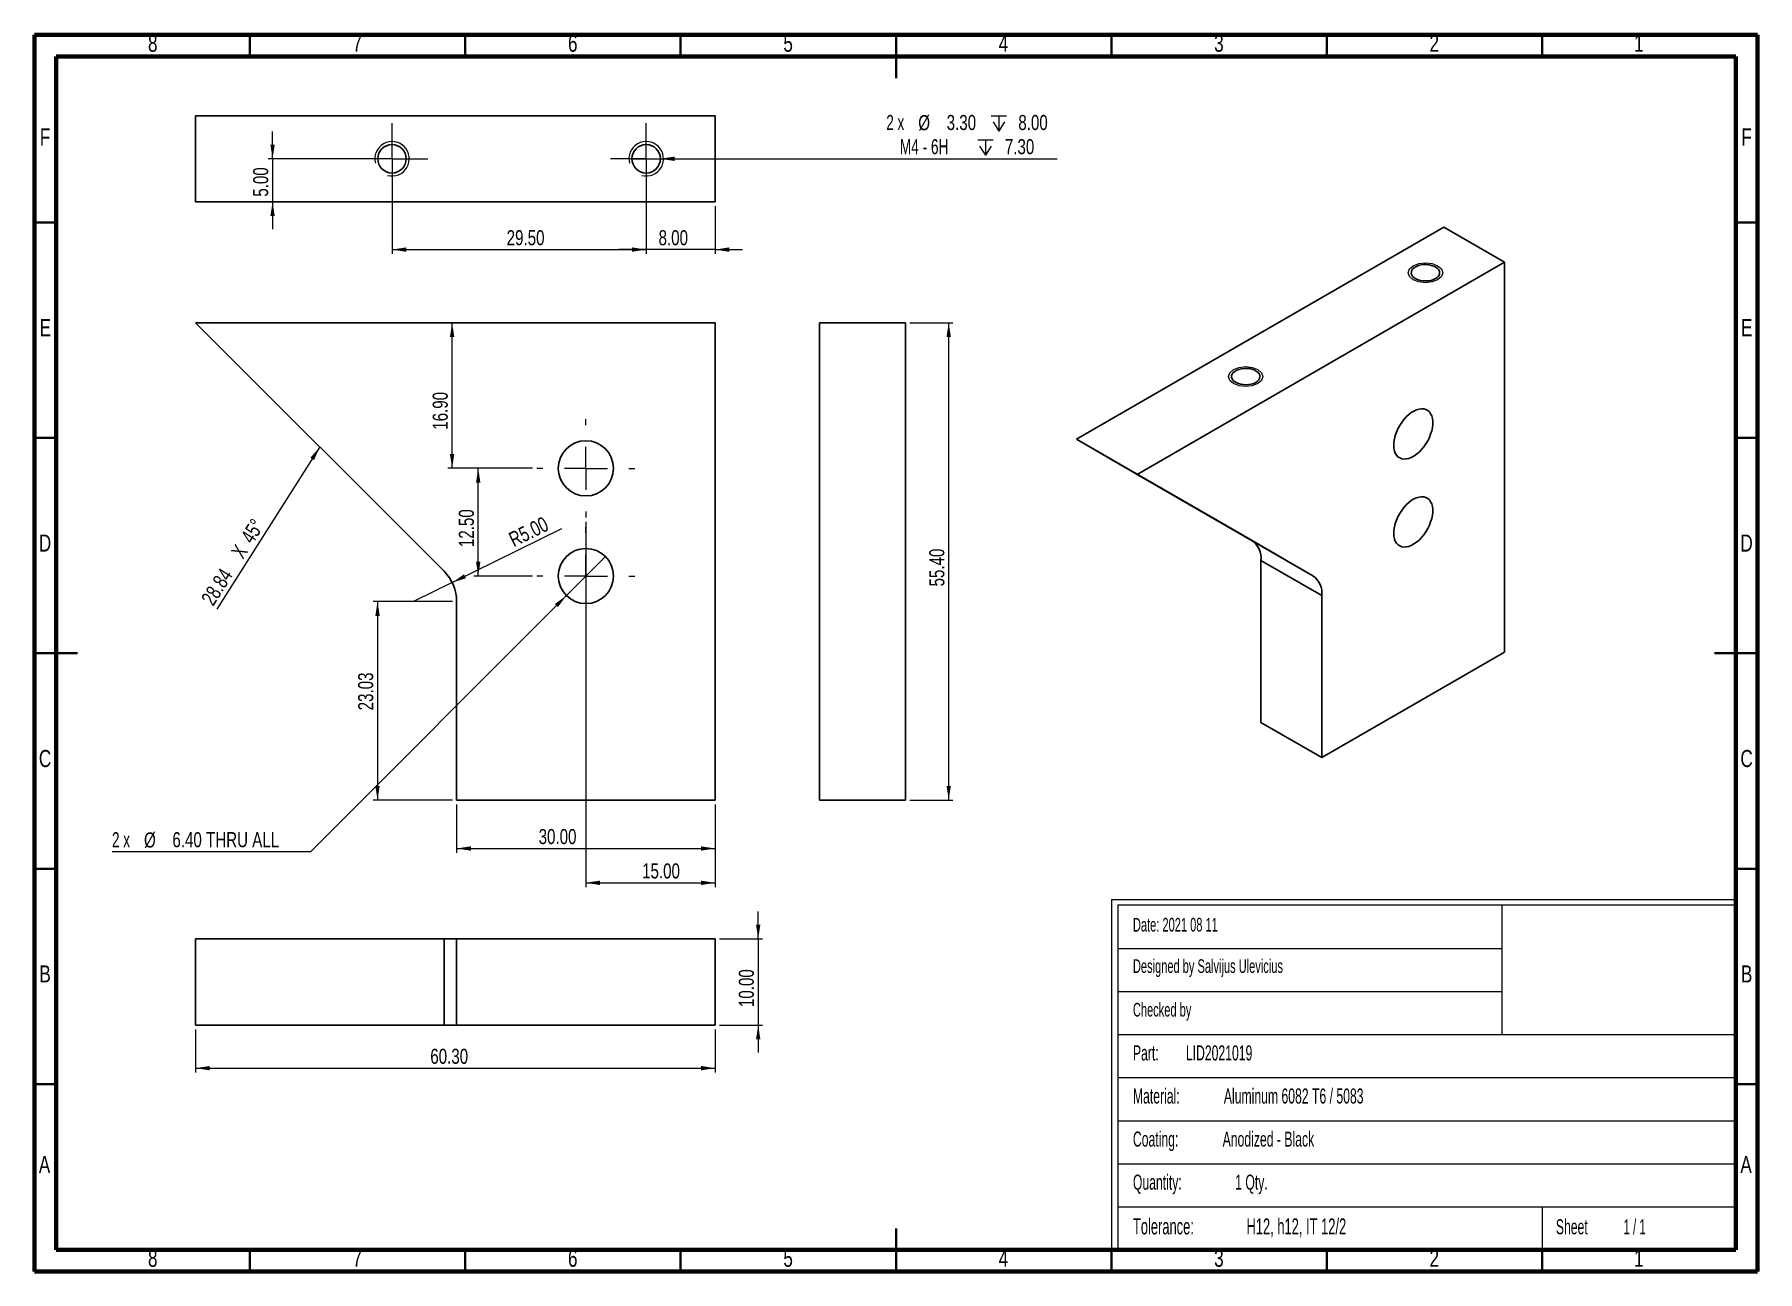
# Model space of a CAD drawing. Header units: millimetres. Extents: x 15 to 415, y 5 to 292.
import ezdxf

# ---------------------------------------------------------------- set-up
doc = ezdxf.new("R2010")
doc.units = ezdxf.units.MM
doc.styles.add('SLDTEXTSTYLE0', font='TXT', dxfattribs={"width": 0.605})
doc.styles.add('SLDTEXTSTYLE1', font='TXT', dxfattribs={"width": 0.563})
doc.styles.add('SLDTEXTSTYLE2', font='TXT', dxfattribs={"width": 0.75})
doc.styles.add('SLDTEXTSTYLE3', font='TXT', dxfattribs={"width": 0.666667})
doc.styles.add('SLDTEXTSTYLE4', font='TXT', dxfattribs={"width": 0.678571})
doc.dimstyles.new('SLDDIMSTYLE0', dxfattribs={"dimtxt": 3.5, "dimasz": 3.302, "dimexe": 0, "dimexo": 0.0625, "dimgap": 0.875, "dimtad": 0, "dimtih": 1, "dimtoh": 1, "dimlfac": 0.5, "dimrnd": 1e-09, "dimzin": 4, "dimdsep": 46, "dimtxsty": 'SLDTEXTSTYLE2', "dimblk1": 'NONE', "dimsah": 1, "dimcen": 0, "dimadec": 0, "dimazin": 1, "dimtfac": 1, "dimtmove": 0, "dimatfit": 3, "dimldrblk": 'NONE', "dimfxl": 0, "dimfrac": 2, "dimtolj": 1, "dimtzin": 12, "dimarcsym": 0})
doc.dimstyles.new('SLDDIMSTYLE1', dxfattribs={"dimtxt": 3.5, "dimasz": 3.302, "dimexe": 0, "dimexo": 0.0625, "dimgap": 0.875, "dimtad": 1, "dimlfac": 0.5, "dimrnd": 1e-09, "dimzin": 12, "dimdsep": 46, "dimtxsty": 'SLDTEXTSTYLE2', "dimsah": 1, "dimcen": 0.09, "dimadec": 0, "dimazin": 3, "dimtfac": 1, "dimtofl": 0, "dimtmove": 0, "dimatfit": 3, "dimfxl": 0, "dimfrac": 2, "dimtolj": 1, "dimtzin": 12, "dimarcsym": 0})
doc.dimstyles.new('SLDDIMSTYLE2', dxfattribs={"dimtxt": 3.5, "dimasz": 3.302, "dimexe": 0, "dimexo": 0.0625, "dimgap": 0.875, "dimtad": 1, "dimlfac": 0.5, "dimrnd": 1e-09, "dimzin": 4, "dimdsep": 46, "dimtxsty": 'SLDTEXTSTYLE2', "dimsah": 1, "dimcen": 0.09, "dimadec": 0, "dimazin": 1, "dimtfac": 1, "dimtofl": 0, "dimtmove": 0, "dimatfit": 3, "dimfxl": 0, "dimfrac": 2, "dimtolj": 1, "dimtzin": 12, "dimarcsym": 0})
doc.dimstyles.new('SLDDIMSTYLE3', dxfattribs={"dimtxt": 3.5, "dimasz": 3.302, "dimexe": 0, "dimexo": 0.0625, "dimgap": 0.875, "dimtad": 1, "dimlfac": 0.5, "dimrnd": 1e-09, "dimzin": 4, "dimdsep": 46, "dimtxsty": 'SLDTEXTSTYLE2', "dimsah": 1, "dimcen": 0.09, "dimadec": 0, "dimazin": 1, "dimtfac": 1, "dimtmove": 0, "dimatfit": 0, "dimfxl": 0, "dimfrac": 2, "dimtolj": 1, "dimtzin": 12, "dimarcsym": 0})
doc.dimstyles.new('SLDDIMSTYLE4', dxfattribs={"dimtxt": 3.5, "dimasz": 3.302, "dimexe": 0, "dimexo": 0.0625, "dimgap": 0.875, "dimtad": 1, "dimlfac": 0.5, "dimrnd": 1e-09, "dimzin": 4, "dimdsep": 46, "dimtxsty": 'SLDTEXTSTYLE2', "dimsah": 1, "dimcen": 0, "dimadec": 0, "dimazin": 1, "dimtfac": 1, "dimtofl": 0, "dimtmove": 0, "dimatfit": 3, "dimfxl": 0, "dimfrac": 2, "dimtolj": 1, "dimtzin": 12, "dimarcsym": 0})

# ---------------------------------------------------------------- blocks, each defined once
blk = doc.blocks.new('SW_NOTE_0')
at = {"color": 0, "linetype": 'Continuous', "lineweight": 0, "attachment_point": 1, "style": 'SLDTEXTSTYLE0'}
for s, insert, char_height in [('Tolerance:', (0, 4.77), 3.704), ('H12, h12, IT 12/2', (26.36, 4.77), 3.7042)]:
    blk.add_mtext(s, dxfattribs=dict(at, insert=insert, char_height=char_height))
blk = doc.blocks.new('SW_NOTE_0_1')
at = {"color": 0, "linetype": 'Continuous', "lineweight": 0, "char_height": 3.5, "attachment_point": 1}
for s, insert, style in [('Sheet', (0, 4.51), 'SLDTEXTSTYLE0'), ('1 / 1', (15.72, 4.51), 'SLDTEXTSTYLE1')]:
    blk.add_mtext(s, dxfattribs=dict(at, insert=insert, style=style))
blk = doc.blocks.new('SW_NOTE_0_2')
at = {"color": 0, "linetype": 'Continuous', "lineweight": 0, "char_height": 3.5, "attachment_point": 1, "style": 'SLDTEXTSTYLE0'}
for s, insert in [('Quantity:', (0, 4.51)), ('1 Qty.', (23.74, 4.51))]:
    blk.add_mtext(s, dxfattribs=dict(at, insert=insert))
blk = doc.blocks.new('SW_NOTE_0_3')
at = {"color": 0, "linetype": 'Continuous', "lineweight": 0, "char_height": 3.5, "attachment_point": 1, "style": 'SLDTEXTSTYLE0'}
for s, insert in [('Coating:', (0, 4.51)), ('Anodized - Black', (20.83, 4.51))]:
    blk.add_mtext(s, dxfattribs=dict(at, insert=insert))
blk = doc.blocks.new('SW_NOTE_0_4')
at = {"color": 0, "linetype": 'Continuous', "lineweight": 0, "char_height": 3.5, "attachment_point": 1, "style": 'SLDTEXTSTYLE0'}
for s, insert in [('Material:', (0, 4.51)), ('Aluminum 6082 T6 / 5083', (21.11, 4.51))]:
    blk.add_mtext(s, dxfattribs=dict(at, insert=insert))
blk = doc.blocks.new('SW_NOTE_0_5')
at = {"color": 0, "linetype": 'Continuous', "lineweight": 0, "char_height": 3.5, "attachment_point": 1, "style": 'SLDTEXTSTYLE0'}
for s, insert in [('Part:', (0, 4.51)), ('LID2021019', (12.29, 4.51))]:
    blk.add_mtext(s, dxfattribs=dict(at, insert=insert))
blk = doc.blocks.new('_D')
at = {"color": 7, "linetype": 'Continuous', "lineweight": 0}
for p, q in [((147.53, 170.95), (138.48, 161.89)), ((138.48, 161.89), (79.05, 102.41)), ((79.05, 102.41), (33.01, 102.41))]:
    blk.add_line(p, q, dxfattribs=at)
at = {"color": 7, "linetype": 'Continuous', "lineweight": 18}
blk.add_solid([(138.48, 161.89), (135.79, 159.91), (136.51, 159.2)], dxfattribs=at)
at = {"color": 7, "linetype": 'Continuous', "lineweight": 18, "char_height": 3.5, "attachment_point": 1}
for s, insert, style in [('2 x', (33.01, 106.98), 'SLDTEXTSTYLE3'), ('%%c', (40.43, 106.92), 'SLDTEXTSTYLE2'), ('6.40 THRU ALL', (47.02, 106.98), 'SLDTEXTSTYLE2')]:
    blk.add_mtext(s, dxfattribs=dict(at, insert=insert, style=style))
blk = doc.blocks.new('_None')
blk = doc.blocks.new('_D_1')
at = {"color": 7, "linetype": 'Continuous', "lineweight": 0}
for p, q in [((112.01, 160.48), (93.64, 160.48)), ((94.64, 160.48), (94.64, 114.42)), ((112.01, 114.42), (93.64, 114.42))]:
    blk.add_line(p, q, dxfattribs=at)
at = {"color": 7, "linetype": 'Continuous', "lineweight": 18}
for points in [[(94.64, 160.48), (94.13, 157.17), (95.15, 157.17)], [(94.64, 114.42), (95.15, 117.72), (94.13, 117.72)]]:
    blk.add_solid(points, dxfattribs=at)
at = {"color": 7, "linetype": 'Continuous', "lineweight": 18, "insert": (90.13, 135.25), "char_height": 3.5, "attachment_point": 1, "rotation": 90, "style": 'SLDTEXTSTYLE2'}
blk.add_mtext('23.03', dxfattribs=at)
blk = doc.blocks.new('_D_2')
at = {"color": 7, "linetype": 'Continuous', "lineweight": 0}
for p, q in [((143.01, 179.02), (143.01, 94.22)), ((173.01, 113.42), (173.01, 94.22)), ((143.01, 95.22), (173.01, 95.22))]:
    blk.add_line(p, q, dxfattribs=at)
at = {"color": 7, "linetype": 'Continuous', "lineweight": 18}
for points in [[(143.01, 95.22), (146.31, 94.71), (146.31, 95.73)], [(173.01, 95.22), (169.71, 95.73), (169.71, 94.71)]]:
    blk.add_solid(points, dxfattribs=at)
at = {"color": 7, "linetype": 'Continuous', "lineweight": 18, "insert": (156.06, 99.73), "char_height": 3.5, "attachment_point": 1, "style": 'SLDTEXTSTYLE2'}
blk.add_mtext('15.00', dxfattribs=at)
blk = doc.blocks.new('_D_3')
at = {"color": 7, "linetype": 'Continuous', "lineweight": 0}
for p, q in [((111.96, 191.42), (111.96, 225.22)), ((130.61, 191.42), (110.96, 191.42))]:
    blk.add_line(p, q, dxfattribs=at)
at = {"color": 7, "linetype": 'Continuous', "lineweight": 18}
for points in [[(111.96, 225.22), (111.45, 221.92), (112.46, 221.92)], [(111.96, 191.42), (112.46, 194.72), (111.45, 194.72)]]:
    blk.add_solid(points, dxfattribs=at)
at = {"color": 7, "linetype": 'Continuous', "lineweight": 18, "insert": (107.44, 200.37), "char_height": 3.5, "attachment_point": 1, "rotation": 90, "style": 'SLDTEXTSTYLE2'}
blk.add_mtext('16.90', dxfattribs=at)
blk = doc.blocks.new('_D_4')
at = {"color": 7, "linetype": 'Continuous', "lineweight": 0}
for p, q in [((130.61, 191.42), (117.02, 191.42)), ((118.02, 166.42), (118.02, 191.42)), ((130.61, 166.42), (117.02, 166.42))]:
    blk.add_line(p, q, dxfattribs=at)
at = {"color": 7, "linetype": 'Continuous', "lineweight": 18}
for points in [[(118.02, 191.42), (117.51, 188.12), (118.52, 188.12)], [(118.02, 166.42), (118.52, 169.72), (117.51, 169.72)]]:
    blk.add_solid(points, dxfattribs=at)
at = {"color": 7, "linetype": 'Continuous', "lineweight": 18, "insert": (113.5, 173.14), "char_height": 3.5, "attachment_point": 1, "rotation": 90, "style": 'SLDTEXTSTYLE2'}
blk.add_mtext('12.50', dxfattribs=at)
blk = doc.blocks.new('_D_5')
at = {"color": 7, "linetype": 'Continuous', "lineweight": 0}
for p, q in [((113.01, 113.42), (113.01, 102.19)), ((173.01, 113.42), (173.01, 102.19)), ((113.01, 103.19), (173.01, 103.19))]:
    blk.add_line(p, q, dxfattribs=at)
at = {"color": 7, "linetype": 'Continuous', "lineweight": 18}
for points in [[(113.01, 103.19), (116.31, 102.68), (116.31, 103.69)], [(173.01, 103.19), (169.71, 103.69), (169.71, 102.68)]]:
    blk.add_solid(points, dxfattribs=at)
at = {"color": 7, "linetype": 'Continuous', "lineweight": 18, "insert": (132.04, 107.7), "char_height": 3.5, "attachment_point": 1, "style": 'SLDTEXTSTYLE2'}
blk.add_mtext('30.00', dxfattribs=at)
blk = doc.blocks.new('SW_CHAMFER_DIMENSION_0')
at = {"color": 0, "linetype": 'Continuous', "lineweight": 0}
for p, q in [((23.91, 37.67), (9.52, 14.99)), ((9.52, 14.99), (0, 0))]:
    blk.add_line(p, q, dxfattribs=at)
at = {"color": 0, "linetype": 'Continuous', "lineweight": 18}
blk.add_solid([(23.91, 37.67), (21.71, 35.15), (22.57, 34.61)], dxfattribs=at)
at = {"color": 0, "linetype": 'Continuous', "lineweight": 18, "char_height": 3.5, "attachment_point": 1, "rotation": 57.583, "style": 'SLDTEXTSTYLE2'}
for s, insert in [('45°', (5.34, 16.83)), ('X', (3.13, 13.35)), ('28.84', (-3.81, 2.42))]:
    blk.add_mtext(s, dxfattribs=dict(at, insert=insert))
blk = doc.blocks.new('_D_6')
at = {"color": 7, "linetype": 'Continuous', "lineweight": 0}
for q in [(137.39, 177.44), (103.01, 160.48)]:
    blk.add_line((111.98, 164.9), q, dxfattribs=at)
at = {"color": 7, "linetype": 'Continuous', "lineweight": 18}
blk.add_solid([(111.98, 164.9), (115.16, 165.91), (114.71, 166.82)], dxfattribs=at)
at = {"color": 7, "linetype": 'Continuous', "lineweight": 18, "insert": (124.73, 176.21), "char_height": 3.5, "attachment_point": 1, "rotation": 26.2577, "style": 'SLDTEXTSTYLE2'}
blk.add_mtext('R5.00', dxfattribs=at)
blk = doc.blocks.new('SW_CENTERMARKSYMBOL_0')
at = {"color": 0, "linetype": 'Continuous', "lineweight": 18}
for p, q in [((0, 10), (0, 11.4)), ((0, 0), (0, 5)), ((-10, 0), (-11.4, 0)), ((0, 0), (-5, 0)), ((0, 0), (0, -5)), ((0, 0), (5, 0)), ((10, 0), (11.4, 0)), ((0, -10), (0, -11.4))]:
    blk.add_line(p, q, dxfattribs=at)
blk = doc.blocks.new('SW_CENTERMARKSYMBOL_1')
at = {"color": 0, "linetype": 'Continuous', "lineweight": 18}
for p, q in [((0, 10), (0, 11.4)), ((0, 0), (0, 5)), ((-10, 0), (-11.4, 0)), ((0, 0), (-5, 0)), ((0, 0), (0, -5)), ((0, 0), (5, 0)), ((10, 0), (11.4, 0)), ((0, -10), (0, -11.4))]:
    blk.add_line(p, q, dxfattribs=at)
blk = doc.blocks.new('SW_SYMBOL_HOLE_DEPTH')
at = {"color": 0, "linetype": 'Continuous', "lineweight": 18}
for p, q in [((0, 875), (800, 875)), ((100, 555), (400, 75)), ((400, 875), (400, 75)), ((700, 555), (400, 75))]:
    blk.add_line(p, q, dxfattribs=at)
blk = doc.blocks.new('_D_7')
at = {"color": 7, "linetype": 'Continuous', "lineweight": 0}
for p, q in [((153.71, 263.27), (160.31, 263.27)), ((160.31, 263.27), (211.17, 263.27)), ((211.17, 263.27), (252.43, 263.27))]:
    blk.add_line(p, q, dxfattribs=at)
at = {"color": 7, "linetype": 'Continuous', "lineweight": 18}
blk.add_solid([(160.31, 263.27), (163.61, 262.76), (163.61, 263.77)], dxfattribs=at)
at = {"color": 7, "linetype": 'Continuous', "lineweight": 18, "xscale": 0.004470703125, "yscale": 0.004470703125, "zscale": 0.004470703125}
for p in [(237.08, 269.36), (233.96, 263.75)]:
    blk.add_blockref('SW_SYMBOL_HOLE_DEPTH', p, dxfattribs=at)
at = {"color": 7, "linetype": 'Continuous', "lineweight": 18, "char_height": 3.5, "attachment_point": 1}
for s, insert, style in [('2 x', (212.75, 273.44), 'SLDTEXTSTYLE3'), ('%%c', (220.17, 273.39), 'SLDTEXTSTYLE2'), ('3.30', (226.76, 273.44), 'SLDTEXTSTYLE2'), ('8.00', (243.4, 273.44), 'SLDTEXTSTYLE2'), ('M4 - 6H', (215.88, 267.83), 'SLDTEXTSTYLE4'), ('7.30', (240.27, 267.83), 'SLDTEXTSTYLE2')]:
    blk.add_mtext(s, dxfattribs=dict(at, insert=insert, style=style))
blk = doc.blocks.new('_D_8')
at = {"color": 7, "linetype": 'Continuous', "lineweight": 0}
for p, q in [((157.01, 262.27), (157.01, 241.19)), ((173.01, 252.27), (173.01, 241.19)), ((157.01, 242.19), (150.66, 242.19)), ((173.01, 242.19), (157.01, 242.19)), ((173.01, 242.19), (179.36, 242.19))]:
    blk.add_line(p, q, dxfattribs=at)
at = {"color": 7, "linetype": 'Continuous', "lineweight": 18}
for points in [[(157.01, 242.19), (153.71, 242.7), (153.71, 241.68)], [(173.01, 242.19), (176.31, 241.68), (176.31, 242.7)]]:
    blk.add_solid(points, dxfattribs=at)
at = {"color": 7, "linetype": 'Continuous', "lineweight": 18, "insert": (159.88, 246.7), "char_height": 3.5, "attachment_point": 1, "style": 'SLDTEXTSTYLE2'}
blk.add_mtext('8.00', dxfattribs=at)
blk = doc.blocks.new('_D_9')
at = {"color": 7, "linetype": 'Continuous', "lineweight": 0}
for p, q in [((98.01, 262.27), (98.01, 241.19)), ((157.01, 262.27), (157.01, 241.19)), ((98.01, 242.19), (157.01, 242.19))]:
    blk.add_line(p, q, dxfattribs=at)
at = {"color": 7, "linetype": 'Continuous', "lineweight": 18}
for points in [[(98.01, 242.19), (101.31, 241.68), (101.31, 242.7)], [(157.01, 242.19), (153.71, 242.7), (153.71, 241.68)]]:
    blk.add_solid(points, dxfattribs=at)
at = {"color": 7, "linetype": 'Continuous', "lineweight": 18, "insert": (124.62, 246.7), "char_height": 3.5, "attachment_point": 1, "style": 'SLDTEXTSTYLE2'}
blk.add_mtext('29.50', dxfattribs=at)
blk = doc.blocks.new('_D_10')
at = {"color": 7, "linetype": 'Continuous', "lineweight": 0}
for p, q in [((70.28, 263.27), (70.28, 269.62)), ((97.01, 263.27), (69.28, 263.27)), ((70.28, 263.27), (70.28, 253.27)), ((70.28, 253.27), (70.28, 246.92))]:
    blk.add_line(p, q, dxfattribs=at)
at = {"color": 7, "linetype": 'Continuous', "lineweight": 18}
for points in [[(70.28, 263.27), (70.78, 266.57), (69.77, 266.57)], [(70.28, 253.27), (69.77, 249.96), (70.78, 249.96)]]:
    blk.add_solid(points, dxfattribs=at)
at = {"color": 7, "linetype": 'Continuous', "lineweight": 18, "insert": (65.76, 254.46), "char_height": 3.5, "attachment_point": 1, "rotation": 90, "style": 'SLDTEXTSTYLE2'}
blk.add_mtext('5.00', dxfattribs=at)
blk = doc.blocks.new('SW_CENTERMARKSYMBOL_2')
at = {"color": 0, "linetype": 'Continuous', "lineweight": 18}
for p, q in [((0, 5), (0, 8.3)), ((0, 0), (0, 5)), ((-5, 0), (-8.3, 0)), ((0, 0), (-5, 0)), ((0, 0), (0, -5)), ((0, 0), (5, 0)), ((5, 0), (8.3, 0)), ((0, -5), (0, -8.3))]:
    blk.add_line(p, q, dxfattribs=at)
blk = doc.blocks.new('SW_CENTERMARKSYMBOL_3')
at = {"color": 0, "linetype": 'Continuous', "lineweight": 18}
for p, q in [((0, 5), (0, 8.3)), ((0, 0), (0, 5)), ((-5, 0), (-8.3, 0)), ((0, 0), (-5, 0)), ((0, 0), (0, -5)), ((0, 0), (5, 0)), ((5, 0), (8.3, 0)), ((0, -5), (0, -8.3))]:
    blk.add_line(p, q, dxfattribs=at)
blk = doc.blocks.new('_D_11')
at = {"color": 7, "linetype": 'Continuous', "lineweight": 0}
for p, q in [((218.23, 225.22), (228.23, 225.22)), ((227.23, 114.42), (227.23, 225.22)), ((218.23, 114.42), (228.23, 114.42))]:
    blk.add_line(p, q, dxfattribs=at)
at = {"color": 7, "linetype": 'Continuous', "lineweight": 18}
for points in [[(227.23, 225.22), (226.73, 221.92), (227.74, 221.92)], [(227.23, 114.42), (227.74, 117.72), (226.73, 117.72)]]:
    blk.add_solid(points, dxfattribs=at)
at = {"color": 7, "linetype": 'Continuous', "lineweight": 18, "insert": (222.72, 164), "char_height": 3.5, "attachment_point": 1, "rotation": 90, "style": 'SLDTEXTSTYLE2'}
blk.add_mtext('55.40', dxfattribs=at)
blk = doc.blocks.new('_D_12')
at = {"color": 7, "linetype": 'Continuous', "lineweight": 0}
for p, q in [((52.41, 61.2), (52.41, 51.2)), ((173.01, 61.2), (173.01, 51.2)), ((52.41, 52.2), (173.01, 52.2))]:
    blk.add_line(p, q, dxfattribs=at)
at = {"color": 7, "linetype": 'Continuous', "lineweight": 18}
for points in [[(52.41, 52.2), (55.71, 51.69), (55.71, 52.71)], [(173.01, 52.2), (169.71, 52.71), (169.71, 51.69)]]:
    blk.add_solid(points, dxfattribs=at)
at = {"color": 7, "linetype": 'Continuous', "lineweight": 18, "insert": (106.89, 56.71), "char_height": 3.5, "attachment_point": 1, "style": 'SLDTEXTSTYLE2'}
blk.add_mtext('60.30', dxfattribs=at)
blk = doc.blocks.new('_D_13')
at = {"color": 7, "linetype": 'Continuous', "lineweight": 0}
for p, q in [((183.01, 82.2), (183.01, 88.55)), ((174.01, 82.2), (184.01, 82.2)), ((183.01, 82.2), (183.01, 62.2)), ((174.01, 62.2), (184.01, 62.2)), ((183.01, 62.2), (183.01, 55.85))]:
    blk.add_line(p, q, dxfattribs=at)
at = {"color": 7, "linetype": 'Continuous', "lineweight": 18}
for points in [[(183.01, 82.2), (183.52, 85.5), (182.5, 85.5)], [(183.01, 62.2), (182.5, 58.9), (183.52, 58.9)]]:
    blk.add_solid(points, dxfattribs=at)
at = {"color": 7, "linetype": 'Continuous', "lineweight": 18, "insert": (178.5, 66.38), "char_height": 3.5, "attachment_point": 1, "rotation": 90, "style": 'SLDTEXTSTYLE2'}
blk.add_mtext('10.00', dxfattribs=at)

msp = doc.modelspace()

# ---------------------------------------------------------------- linework, layer by layer
at = {"color": 7, "linetype": 'Continuous', "lineweight": 70}
for p, q in [((15, 5), (15, 292)), ((15, 292), (415, 292)), ((415, 292), (415, 5)), ((20, 10), (20, 287)), ((20, 287), (410, 287)), ((410, 287), (410, 10)), ((410, 10), (20, 10)), ((415, 5), (15, 5))]:
    msp.add_line(p, q, dxfattribs=at)
at = {"color": 7, "linetype": 'Continuous', "lineweight": 35}
for p, q in [((65, 287), (65, 292)), ((115, 287), (115, 292)), ((165, 287), (165, 292)), ((215, 292.001), (215, 281.999)), ((215, 287), (215, 292)), ((265, 287), (265, 292)), ((315, 287), (315, 292)), ((365, 287), (365, 292)), ((20, 248.5), (15, 248.5)), ((410, 248.5), (415, 248.5)), ((20, 198.5), (15, 198.5)), ((410, 198.5), (415, 198.5)), ((14.999, 148.5), (25.001, 148.5)), ((20, 148.5), (15, 148.5)), ((415.001, 148.5), (404.999, 148.5)), ((410, 148.5), (415, 148.5)), ((20, 98.5), (15, 98.5)), ((410, 98.5), (415, 98.5)), ((20, 48.5), (15, 48.5)), ((410, 48.5), (415, 48.5)), ((215, 4.999), (215, 15.001)), ((65, 10), (65, 5)), ((115, 10), (115, 5)), ((165, 10), (165, 5)), ((215, 10), (215, 5)), ((265, 10), (265, 5)), ((315, 10), (315, 5)), ((365, 10), (365, 5))]:
    msp.add_line(p, q, dxfattribs=at)
at = {"color": 7, "linetype": 'Continuous', "lineweight": 25}
for p, q in [((52.407, 253.265), (52.407, 273.265)), ((173.007, 273.265), (52.407, 273.265)), ((173.007, 253.265), (173.007, 273.265)), ((173.007, 253.265), (52.407, 253.265)), ((342.151, 247.418), (256.874, 198.188)), ((356.293, 239.254), (342.151, 247.418)), ((356.293, 239.254), (271.016, 190.024)), ((356.293, 148.781), (356.293, 239.254)), ((173.007, 225.218), (52.407, 225.218)), ((52.407, 225.218), (110.078, 167.547)), ((173.007, 114.418), (173.007, 225.218)), ((197.235, 114.418), (197.235, 225.218)), ((197.235, 225.218), (217.235, 225.218)), ((217.235, 114.418), (217.235, 225.218)), ((271.016, 190.024), (256.874, 198.188)), ((256.874, 198.188), (297.654, 174.639)), ((271.016, 190.024), (311.796, 166.475)), ((297.654, 174.639), (311.796, 166.475)), ((313.867, 161.897), (299.725, 170.061)), ((299.725, 170.061), (299.725, 132.453)), ((113.007, 160.476), (113.007, 114.418)), ((313.867, 161.897), (313.867, 124.289)), ((313.867, 124.289), (356.293, 148.781)), ((313.867, 124.289), (299.725, 132.453)), ((113.007, 114.418), (173.007, 114.418)), ((197.235, 114.418), (217.235, 114.418)), ((52.407, 82.199), (52.407, 62.199)), ((52.407, 82.199), (110.078, 82.199)), ((110.078, 62.199), (110.078, 82.199)), ((110.078, 82.199), (113.007, 82.199)), ((113.007, 82.199), (173.007, 82.199)), ((113.007, 82.199), (113.007, 62.199)), ((173.007, 82.199), (173.007, 62.199)), ((52.407, 62.199), (110.078, 62.199)), ((113.007, 62.199), (110.078, 62.199)), ((113.007, 62.199), (173.007, 62.199))]:
    msp.add_line(p, q, dxfattribs=at)
at = {"color": 7, "linetype": 'Continuous', "lineweight": 18}
for p, q in [((265, 91.31), (265, 9.81)), ((265, 91.31), (410, 91.31)), ((410, 90), (266.5, 90)), ((266.5, 90), (266.5, 10)), ((355.602, 90), (355.602, 60)), ((266.5, 80), (355.602, 80)), ((266.5, 70), (355.602, 70)), ((266.5, 60), (410, 60)), ((266.5, 60), (410, 60)), ((266.5, 50), (410, 50)), ((266.5, 40), (410, 40)), ((266.5, 30), (410, 30)), ((266.5, 20), (410, 20)), ((365, 20), (365, 10))]:
    msp.add_line(p, q, dxfattribs=at)
at = {"color": 7, "linetype": 'Continuous', "lineweight": 18, "flags": 128}
for points in [[(340.737, 235.171), (339.439, 234.671), (337.909, 234.495), (336.378, 234.671), (335.08, 235.171), (334.213, 235.921), (333.909, 236.804), (334.213, 237.688), (335.08, 238.437), (336.378, 238.938), (337.909, 239.113), (339.439, 238.938), (340.737, 238.437), (341.604, 237.688), (341.909, 236.804), (341.604, 235.921), (340.737, 235.171)], [(299.018, 211.087), (297.72, 210.587), (296.189, 210.411), (294.659, 210.587), (293.361, 211.087), (292.494, 211.837), (292.189, 212.72), (292.494, 213.604), (293.361, 214.353), (294.659, 214.854), (296.189, 215.029), (297.72, 214.854), (299.018, 214.353), (299.885, 213.604), (300.189, 212.72), (299.885, 211.837), (299.018, 211.087)]]:
    msp.add_lwpolyline(points, dxfattribs=at)
at = {"color": 7, "linetype": 'Continuous', "lineweight": 25, "flags": 128}
for points in [[(340.242, 235.457), (340.642, 235.737), (340.942, 236.054), (341.133, 236.399), (341.208, 236.759), (341.163, 237.12), (341.001, 237.47), (340.726, 237.796), (340.35, 238.086), (339.886, 238.329), (339.351, 238.518), (338.763, 238.644), (338.144, 238.705), (337.517, 238.696), (336.904, 238.619), (336.327, 238.476), (335.808, 238.273), (335.364, 238.017), (335.012, 237.717), (334.765, 237.384), (334.632, 237.03), (334.617, 236.668), (334.721, 236.311), (334.94, 235.972), (335.267, 235.663), (335.689, 235.395), (336.191, 235.178), (336.755, 235.019), (337.361, 234.926), (337.987, 234.9), (338.61, 234.943), (339.208, 235.053), (339.758, 235.227), (340.242, 235.457)], [(298.523, 211.373), (298.922, 211.652), (299.223, 211.97), (299.414, 212.315), (299.488, 212.675), (299.444, 213.036), (299.281, 213.386), (299.007, 213.712), (298.631, 214.002), (298.167, 214.245), (297.631, 214.434), (297.043, 214.56), (296.425, 214.62), (295.798, 214.612), (295.185, 214.535), (294.608, 214.392), (294.088, 214.189), (293.645, 213.933), (293.293, 213.633), (293.046, 213.3), (292.913, 212.946), (292.898, 212.584), (293.002, 212.227), (293.221, 211.888), (293.548, 211.579), (293.97, 211.311), (294.472, 211.094), (295.036, 210.935), (295.642, 210.842), (296.268, 210.816), (296.891, 210.859), (297.488, 210.969), (298.039, 211.143), (298.523, 211.373)], [(330.555, 196.796), (330.595, 197.516), (330.716, 198.269), (330.914, 199.043), (331.186, 199.824), (331.529, 200.597), (331.934, 201.349), (332.396, 202.066), (332.905, 202.736), (333.454, 203.346), (334.031, 203.886), (334.627, 204.346), (335.231, 204.719), (335.833, 204.996), (336.421, 205.174), (336.985, 205.248), (337.515, 205.219), (338.002, 205.086), (338.437, 204.851), (338.811, 204.52), (339.119, 204.097), (339.355, 203.591), (339.515, 203.009), (339.596, 202.364), (339.596, 201.666), (339.515, 200.928), (339.355, 200.162), (339.119, 199.383), (338.811, 198.605), (338.437, 197.84), (338.002, 197.104), (337.515, 196.409), (336.985, 195.768), (336.421, 195.191), (335.833, 194.69), (335.231, 194.273), (334.627, 193.947), (334.031, 193.719), (333.454, 193.593), (332.905, 193.57), (332.396, 193.651), (331.934, 193.836), (331.529, 194.119), (331.186, 194.497), (330.914, 194.963), (330.716, 195.508), (330.595, 196.123), (330.555, 196.796)], [(330.555, 176.382), (330.595, 177.102), (330.716, 177.856), (330.914, 178.63), (331.186, 179.41), (331.529, 180.183), (331.934, 180.935), (332.396, 181.652), (332.905, 182.322), (333.454, 182.933), (334.031, 183.473), (334.627, 183.933), (335.231, 184.305), (335.833, 184.582), (336.421, 184.76), (336.985, 184.835), (337.515, 184.805), (338.002, 184.672), (338.437, 184.438), (338.811, 184.106), (339.119, 183.683), (339.355, 183.177), (339.515, 182.596), (339.596, 181.951), (339.596, 181.252), (339.515, 180.514), (339.355, 179.749), (339.119, 178.97), (338.811, 178.191), (338.437, 177.427), (338.002, 176.691), (337.515, 175.996), (336.985, 175.354), (336.421, 174.778), (335.833, 174.276), (335.231, 173.859), (334.627, 173.534), (334.031, 173.306), (333.454, 173.179), (332.905, 173.156), (332.396, 173.238), (331.934, 173.422), (331.529, 173.706), (331.186, 174.084), (330.914, 174.549), (330.716, 175.094), (330.595, 175.709), (330.555, 176.382)]]:
    msp.add_lwpolyline(points, dxfattribs=at)
at = {"color": 7, "linetype": 'Continuous', "lineweight": 25}
for centre, radius in [((98.007, 263.265), 3.3), ((157.007, 263.265), 3.3), ((143.007, 191.418), 6.4), ((143.007, 166.418), 6.4)]:
    msp.add_circle(centre, radius, dxfattribs=at)
at = {"color": 7, "linetype": 'Continuous', "lineweight": 18}
for centre in [(98.007, 263.265), (157.007, 263.265)]:
    msp.add_arc(centre, 4, 255, 195, dxfattribs=at)
at = {"color": 7, "linetype": 'Continuous', "lineweight": 25}
for centre, radius, start, end in [((294.718, 170.553), 5.031, 354.37962, 54.30196), ((103.007, 160.476), 10, 0, 45), ((308.86, 162.389), 5.031, 354.37962, 54.30196)]:
    msp.add_arc(centre, radius, start, end, dxfattribs=at)

# ---------------------------------------------------------------- block references
at = {"color": 7, "linetype": 'Continuous', "lineweight": 0}
for name, p in [('SW_CENTERMARKSYMBOL_2', (98.007, 263.265)), ('SW_CENTERMARKSYMBOL_3', (157.007, 263.265)), ('SW_CENTERMARKSYMBOL_0', (143.007, 191.418)), ('SW_CENTERMARKSYMBOL_1', (143.007, 166.418)), ('SW_NOTE_0_5', (270, 52.979)), ('SW_NOTE_0_4', (270, 42.979)), ('SW_NOTE_0_3', (270, 32.979)), ('SW_NOTE_0_2', (270, 22.979)), ('SW_NOTE_0', (270, 12.561)), ('SW_NOTE_0_1', (368.182, 12.631))]:
    msp.add_blockref(name, p, dxfattribs=at)
at = {"color": 7, "linetype": 'Continuous', "lineweight": 18}
msp.add_blockref('SW_CHAMFER_DIMENSION_0', (57.335, 158.716), dxfattribs=at)

# ---------------------------------------------------------------- texts
at = {"color": 7, "linetype": 'Continuous', "lineweight": 0}
for s, insert, char_height, attachment_point, style in [('8', (42.46, 292.06), 3.969, 2, 'SLDTEXTSTYLE2'), ('7', (89.96, 292.06), 3.969, 2, 'SLDTEXTSTYLE2'), ('6', (139.96, 292.06), 3.969, 2, 'SLDTEXTSTYLE2'), ('5', (189.96, 292.06), 3.969, 2, 'SLDTEXTSTYLE2'), ('4', (239.96, 292.06), 3.969, 2, 'SLDTEXTSTYLE2'), ('3', (289.96, 292.06), 3.969, 2, 'SLDTEXTSTYLE2'), ('2', (339.96, 292.06), 3.969, 2, 'SLDTEXTSTYLE2'), ('1', (387.46, 292.06), 3.969, 2, 'SLDTEXTSTYLE2'), ('F', (17.458, 270.31), 3.969, 2, 'SLDTEXTSTYLE2'), ('F', (412.458, 270.31), 3.969, 2, 'SLDTEXTSTYLE2'), ('E', (17.508, 226.06), 3.969, 2, 'SLDTEXTSTYLE2'), ('E', (412.508, 226.06), 3.969, 2, 'SLDTEXTSTYLE2'), ('D', (17.453, 176.06), 3.969, 2, 'SLDTEXTSTYLE2'), ('D', (412.453, 176.06), 3.969, 2, 'SLDTEXTSTYLE2'), ('C', (17.459, 126.06), 3.969, 2, 'SLDTEXTSTYLE2'), ('C', (412.459, 126.06), 3.969, 2, 'SLDTEXTSTYLE2'), ('Date: 2021 08 11', (270, 87.08), 3.175, 1, 'SLDTEXTSTYLE0'), ('B', (17.471, 76.06), 3.969, 2, 'SLDTEXTSTYLE2'), ('Designed by Salvijus Ulevicius', (270, 77.474), 3.175, 1, 'SLDTEXTSTYLE0'), ('B', (412.471, 76.06), 3.969, 2, 'SLDTEXTSTYLE2'), ('Checked by', (270, 67.359), 3.175, 1, 'SLDTEXTSTYLE0'), ('A', (17.34, 31.81), 3.969, 2, 'SLDTEXTSTYLE2'), ('A', (412.34, 31.81), 3.969, 2, 'SLDTEXTSTYLE2'), ('8', (42.46, 10.06), 3.969, 2, 'SLDTEXTSTYLE2'), ('7', (89.96, 10.06), 3.969, 2, 'SLDTEXTSTYLE2'), ('6', (139.96, 10.06), 3.969, 2, 'SLDTEXTSTYLE2'), ('5', (189.96, 10.06), 3.969, 2, 'SLDTEXTSTYLE2'), ('4', (239.96, 10.06), 3.969, 2, 'SLDTEXTSTYLE2'), ('3', (289.96, 10.06), 3.969, 2, 'SLDTEXTSTYLE2'), ('2', (339.96, 10.06), 3.969, 2, 'SLDTEXTSTYLE2'), ('1', (387.46, 10.06), 3.969, 2, 'SLDTEXTSTYLE2')]:
    msp.add_mtext(s, dxfattribs=dict(at, insert=insert, char_height=char_height, attachment_point=attachment_point, style=style))

# ---------------------------------------------------------------- dimensions: what is measured, and where the dimension line sits
at = {"color": 7, "linetype": 'Continuous', "lineweight": 18}
for p1, p2, text, picture, middle in [((153.707, 263.265), (160.307, 263.265), '2 x <> {\\fGDT;x} 8.00\\PM4 - 6H {\\fGDT;x} 7.30\\P', '_D_7', (232.59, 268.875)), ((147.531, 170.946), (138.484, 161.891), '2 x <> THRU ALL\\P', '_D', (55.238, 105.216))]:
    dim = msp.add_diameter_dim_2p(p1=p1, p2=p2, text=text, dimstyle='SLDDIMSTYLE0', dxfattribs=at)
    dim.commit()
    dim.dimension.update_dxf_attribs({"geometry": picture, "text_midpoint": middle, "dimtype": 163})
for base, p1, p2, angle, dimstyle, picture, middle in [((70.276, 253.265), (98.007, 263.265), (52.407, 253.265), 90, 'SLDDIMSTYLE3', '_D_10', (70.276, 258.985)), ((111.955, 225.218), (131.607, 191.418), (52.407, 225.218), 90, 'SLDDIMSTYLE2', '_D_3', (111.955, 206.185)), ((227.235, 225.218), (217.235, 114.418), (217.235, 225.218), 90, 'SLDDIMSTYLE2', '_D_11', (227.235, 169.818)), ((118.016, 191.418), (131.607, 166.418), (131.607, 191.418), 90, 'SLDDIMSTYLE3', '_D_4', (118.016, 178.956)), ((94.639, 114.418), (113.007, 160.476), (113.007, 114.418), 90, 'SLDDIMSTYLE1', '_D_1', (94.639, 141.07)), ((173.007, 103.186), (113.007, 114.418), (173.007, 114.418), 0, 'SLDDIMSTYLE2', '_D_5', (137.862, 103.186)), ((183.007, 62.199), (173.007, 82.199), (173.007, 62.199), 90, 'SLDDIMSTYLE3', '_D_13', (183.007, 72.199)), ((173.007, 52.199), (52.407, 62.199), (173.007, 62.199), 0, 'SLDDIMSTYLE2', '_D_12', (112.707, 52.199))]:
    dim = msp.add_linear_dim(base=base, p1=p1, p2=p2, angle=angle, dimstyle=dimstyle, dxfattribs=at)
    dim.commit()
    dim.dimension.update_dxf_attribs({"geometry": picture, "text_midpoint": middle, "dimtype": 160})
for base, p1, p2, dimstyle, picture, middle in [((157.007, 242.19), (98.007, 263.265), (157.007, 263.265), 'SLDDIMSTYLE2', '_D_9', (130.442, 242.19)), ((157.007, 242.19), (173.007, 253.265), (157.007, 263.265), 'SLDDIMSTYLE3', '_D_8', (164.403, 242.19)), ((173.007, 95.218), (143.007, 180.018), (173.007, 114.418), 'SLDDIMSTYLE2', '_D_2', (161.883, 95.218))]:
    dim = msp.add_linear_dim(base=base, p1=p1, p2=p2, dimstyle=dimstyle, dxfattribs=at)
    dim.commit()
    dim.dimension.update_dxf_attribs({"geometry": picture, "text_midpoint": middle, "dimtype": 160})
dim = msp.add_radius_dim(center=(103.007, 160.476), mpoint=(111.975, 164.9), dimstyle='SLDDIMSTYLE4', dxfattribs=at)
dim.commit()
dim.dimension.update_dxf_attribs({"geometry": '_D_6', "text_midpoint": (132.161, 174.858), "dimtype": 164})

doc.saveas('drawing.dxf')
